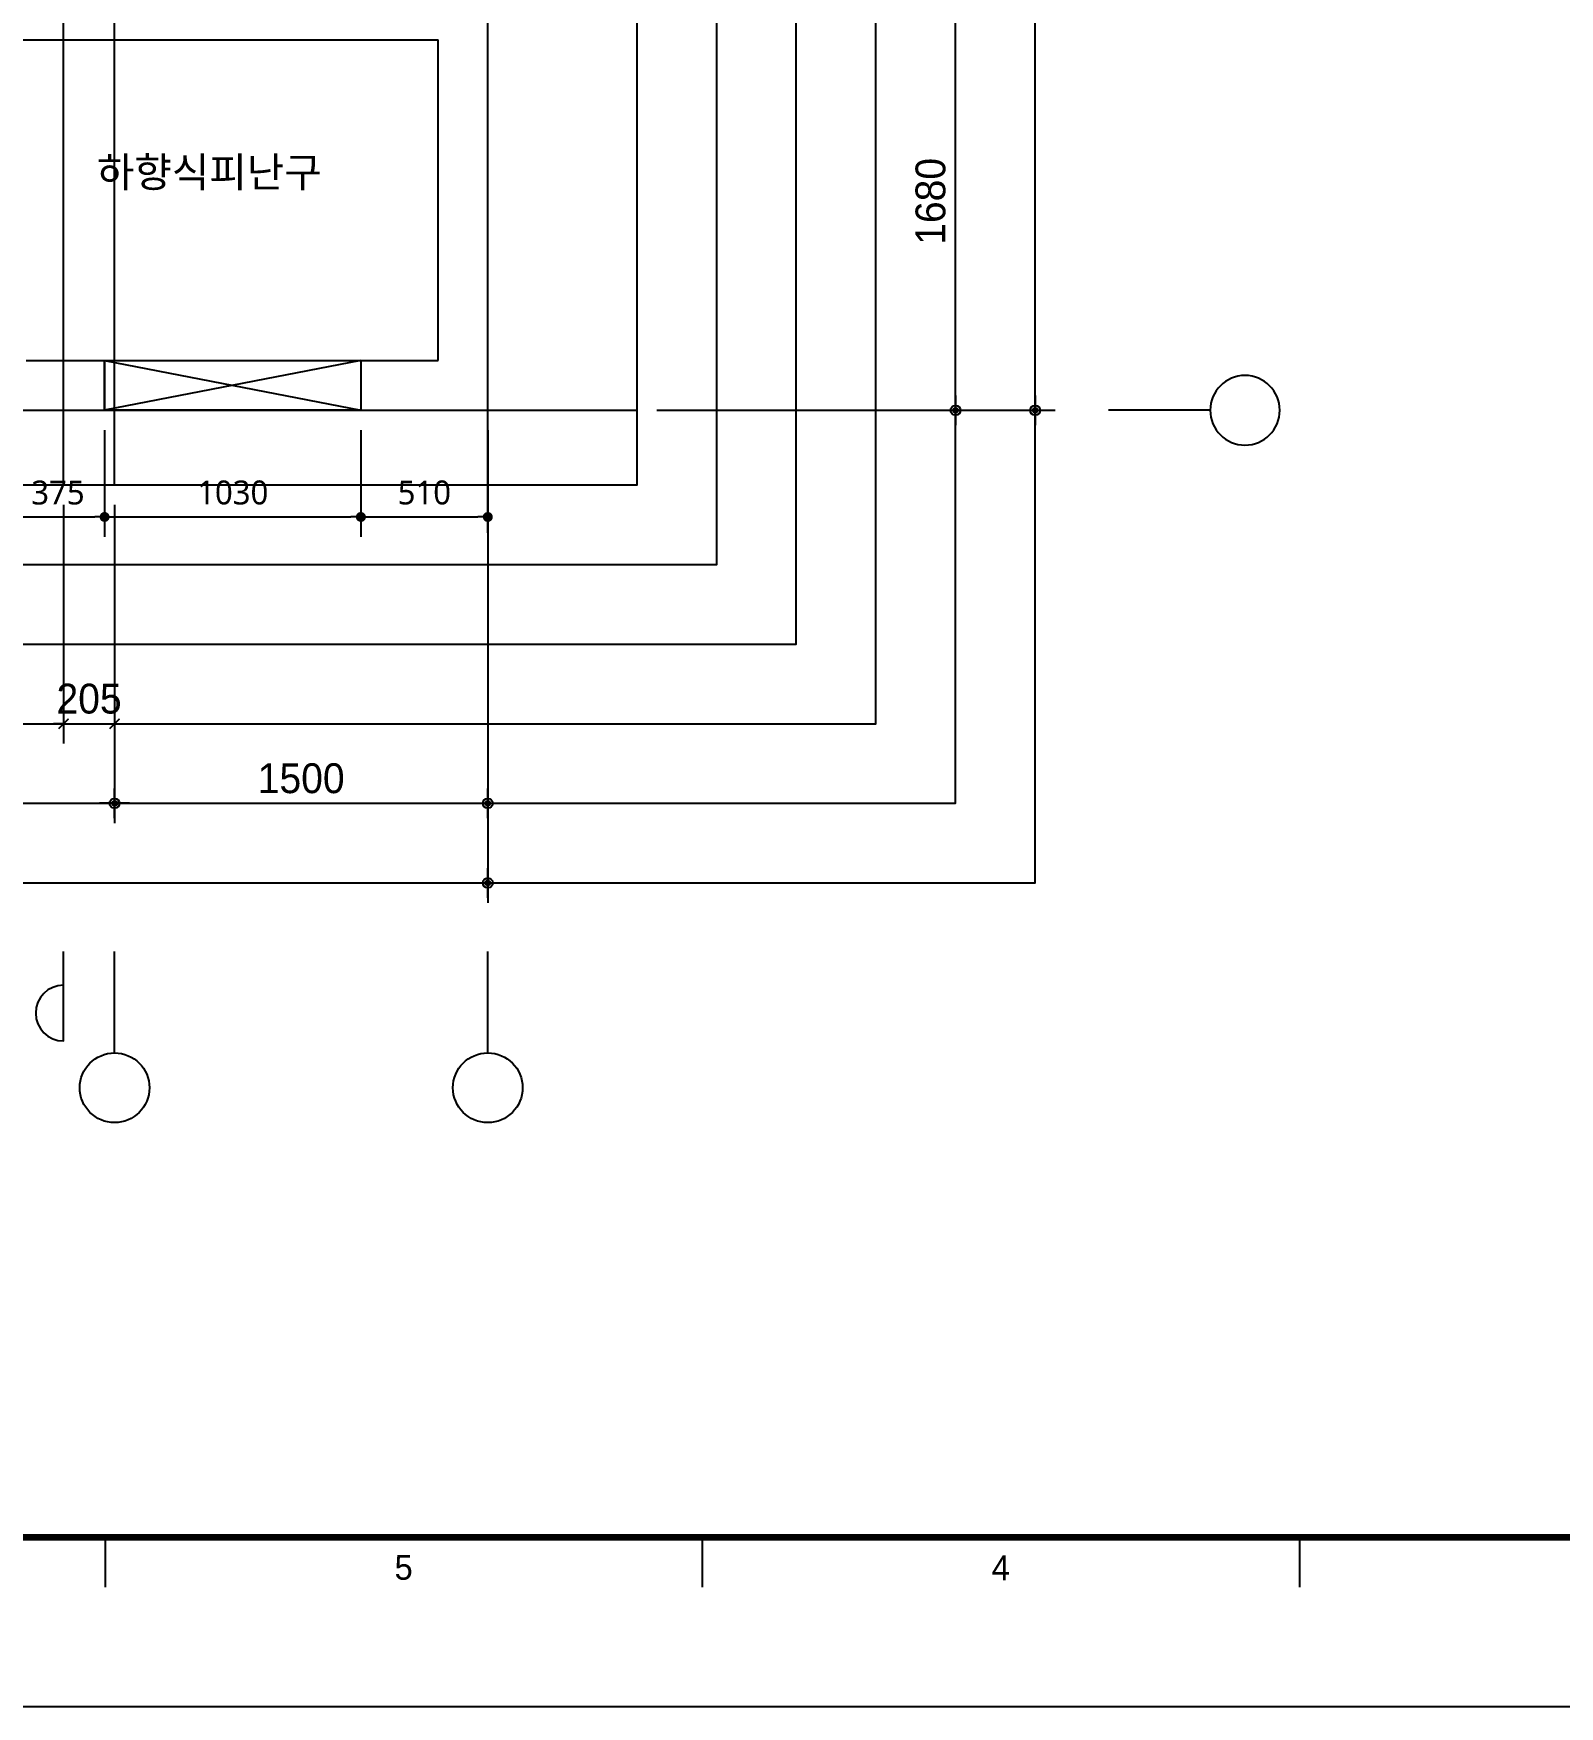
# Model space of a CAD drawing. Header units: millimetres. Extents: x 0 to 92204, y -190080 to 23760.
# Drawn here: x 21352 to 27486, y -71280 to -64554 of the extents above; entities that cross this region are included whole.
import ezdxf
from ezdxf.enums import TextEntityAlignment as Align

# ---------------------------------------------------------------- set-up
doc = ezdxf.new("R2010")
doc.units = ezdxf.units.MM
doc.header["$LTSCALE"] = 100
doc.linetypes.add('AUDIT_D_220706163347-0', pattern=[0])
doc.linetypes.add('CEN', pattern=[62, 60, -1, 0, -1])
doc.layers.get('defpoints').update_dxf_attribs({"color": 139})
for name, color, linetype in [('A-치수', 7, 'AUDIT_D_220706163347-0'), ('AA-BORD-FORM', 7, 'Continuous'), ('AA-BORD-TEXT', 3, 'Continuous'), ('AA-XXXX-DIMS', 7, 'Continuous'), ('CEN_CON', 1, 'CEN'), ('CEN_WALL', 12, 'CEN'), ('CONC', 2, 'Continuous'), ('DIM', 7, 'AUDIT_D_220706163347-0'), ('ELE3_CON', 7, 'Continuous'), ('MC', 135, 'Continuous'), ('실명', 3, 'AUDIT_D_220706163347-0'), ('창호-open', 4, 'Continuous')]:
    doc.layers.add(name, color=color, linetype=linetype)
doc.styles.add('HAUD01', font='Dotum.ttf')
doc.styles.add('맑은 고딕', font='malgun.ttf')
doc.styles.add('맑은고딕', font='malgun.ttf', dxfattribs={"width": 0.9})
doc.dimstyles.new('DIM_40', dxfattribs={"dimscale": 40, "dimtxt": 3, "dimasz": 1, "dimexe": 2, "dimexo": 2, "dimgap": 1, "dimtad": 1, "dimdec": 0, "dimzin": 0, "dimdsep": 46, "dimtxsty": '맑은고딕', "dimblk1": 'DIMDOT', "dimblk2": 'DIMDOT', "dimsah": 1, "dimcen": 0.09, "dimdle": 2, "dimclrd": 7, "dimclre": 7, "dimclrt": 3, "dimadec": 0, "dimazin": 0, "dimtfac": 1, "dimtdec": 0, "dimtix": 1, "dimtmove": 2, "dimatfit": 3, "dimldrblk": 'DIMDOT', "dimfxl": 2, "dimtolj": 1, "dimtzin": 0, "dimarcsym": 0})
doc.dimstyles.new('MCDIM_40', dxfattribs={"dimscale": 40, "dimtxt": 3, "dimasz": 1, "dimexe": 2, "dimexo": 2, "dimgap": 1, "dimtad": 1, "dimdec": 0, "dimzin": 0, "dimdsep": 46, "dimtxsty": '맑은고딕', "dimblk1": 'ARCHTICK', "dimblk2": 'ARCHTICK', "dimsah": 1, "dimcen": 0.09, "dimdle": 2, "dimclrd": 7, "dimclre": 7, "dimclrt": 3, "dimadec": 0, "dimazin": 0, "dimtfac": 1, "dimtdec": 0, "dimtix": 1, "dimtmove": 2, "dimatfit": 3, "dimldrblk": 'ARCHTICK', "dimfxl": 1, "dimtolj": 1, "dimtzin": 0, "dimarcsym": 0})
doc.dimstyles.new('NDIM40-in', dxfattribs={"dimscale": 40, "dimtxt": 2.4, "dimasz": 1, "dimexe": 2, "dimexo": 2, "dimgap": 1.2, "dimtad": 1, "dimdec": 0, "dimrnd": 0.25, "dimzin": 0, "dimdsep": 46, "dimtxsty": '맑은 고딕', "dimblk": 'DOT', "dimcen": 5, "dimclrd": 256, "dimclre": 256, "dimclrt": 3, "dimadec": 0, "dimazin": 0, "dimtfac": 1, "dimtdec": 0, "dimtix": 1, "dimtmove": 2, "dimatfit": 1, "dimldrblk": 'DIMDOT', "dimfxl": 0, "dimtolj": 1, "dimtzin": 0, "dimarcsym": 0})

# ---------------------------------------------------------------- blocks, each defined once
blk = doc.blocks.new('U-84B(기본)', base_point=(204212.1, -50484.6))
at = {"layer": 'CEN_CON'}
for p, q in [((219112.1, -50977.8), (219112.1, -38454.6)), ((204212.1, -50484.6), (219712.1, -50484.6))]:
    blk.add_line(p, q, dxfattribs=at)
at = {"layer": 'CEN_WALL'}
blk.add_line((217612.1, -50784.6), (217612.1, -44504.6), dxfattribs=at)
at = {"layer": 'CONC'}
for p, q in [((219112.1, -50484.6), (219112.1, -47854.6)), ((217137.1, -48994.6), (218912.1, -48994.6)), ((218912.1, -50284.6), (218912.1, -48994.6)), ((217257.1, -50284.6), (217572.1, -50284.6)), ((217572.1, -50284.6), (217572.1, -50484.6)), ((218602.1, -50284.6), (218912.1, -50284.6)), ((218602.1, -50284.6), (218602.1, -50484.6)), ((217137.1, -50484.6), (217572.1, -50484.6)), ((218602.1, -50484.6), (219112.1, -50484.6))]:
    blk.add_line(p, q, dxfattribs=at)
at = {"layer": 'ELE3_CON'}
for p, q in [((217572.1, -50284.6), (218602.1, -50284.6)), ((217572.1, -50484.6), (218602.1, -50484.6))]:
    blk.add_line(p, q, dxfattribs=at)
at = {"layer": 'MC'}
blk.add_line((217407.1, -50784.6), (217407.1, -44504.6), dxfattribs=at)
blk = doc.blocks.new('중심')
at = {"layer": 'DIM'}
blk.add_line((-350, 0), (0, 0), dxfattribs=at)
blk.add_circle((-470, 0), 120, dxfattribs=at)
blk = doc.blocks.new('DIMDOT')
at = {"layer": 'AA-XXXX-DIMS'}
for p, q in [((-1.5, 0), (1.5, 0)), ((0, -1.5), (0, 1.5))]:
    blk.add_line(p, q, dxfattribs=at)
for radius in [0.5, 0.25]:
    blk.add_circle((0, 0), radius, dxfattribs=at)
blk = doc.blocks.new('*D2767')
at = {"layer": 'defpoints', "color": 0, "transparency": 16777216}
for p in [(23778.2, -77979), (25378.2, -77979), (23778.2, -89829)]:
    blk.add_point(p, dxfattribs=at)
at = {"layer": 'DIM', "color": 7, "lineweight": -2, "transparency": 16777216}
for p, q in [((23858.2, -77979), (25458.2, -77979)), ((25378.2, -89789), (25378.2, -78019)), ((23858.2, -89829), (25458.2, -89829))]:
    blk.add_line(p, q, dxfattribs=at)
at = {"layer": 'DIM', "color": 7, "lineweight": -2, "transparency": 16777216, "xscale": 40, "yscale": 40, "zscale": 40}
for p, rotation in [((25378.2, -77979), 90), ((25378.2, -89829), 270)]:
    blk.add_blockref('DIMDOT', p, dxfattribs=dict(at, rotation=rotation))
at = {"layer": 'DIM', "color": 3, "transparency": 16777216, "insert": (25278.1, -83904), "char_height": 120, "attachment_point": 5, "rotation": 90, "style": 'HAUD01'}
blk.add_mtext('\\A1;11850', dxfattribs=at)
blk = doc.blocks.new('*D2768')
at = {"layer": 'defpoints', "color": 0, "transparency": 16777216}
for p in [(23778.2, -88149), (25058.2, -88149), (23778.2, -89829)]:
    blk.add_point(p, dxfattribs=at)
at = {"layer": 'DIM', "color": 7, "lineweight": -2, "transparency": 16777216}
for p, q in [((23858.2, -88149), (25138.2, -88149)), ((25058.2, -89789), (25058.2, -88189)), ((23858.2, -89829), (25138.2, -89829))]:
    blk.add_line(p, q, dxfattribs=at)
at = {"layer": 'DIM', "color": 7, "lineweight": -2, "transparency": 16777216, "xscale": 40, "yscale": 40, "zscale": 40}
for p, rotation in [((25058.2, -88149), 90), ((25058.2, -89829), 270)]:
    blk.add_blockref('DIMDOT', p, dxfattribs=dict(at, rotation=rotation))
at = {"layer": 'DIM', "color": 3, "transparency": 16777216, "insert": (24958.1, -88989), "char_height": 120, "attachment_point": 5, "rotation": 90, "style": 'HAUD01'}
blk.add_mtext('\\A1;1680', dxfattribs=at)
blk = doc.blocks.new('*D2776')
at = {"layer": 'defpoints', "color": 0, "transparency": 16777216}
for p in [(8278.2, -90129), (23178.2, -90129), (23178.2, -91729)]:
    blk.add_point(p, dxfattribs=at)
at = {"layer": 'DIM', "color": 7, "lineweight": -2, "transparency": 16777216}
for p, q in [((8278.2, -90209), (8278.2, -91809)), ((23178.2, -90209), (23178.2, -91809)), ((8318.2, -91729), (23138.2, -91729))]:
    blk.add_line(p, q, dxfattribs=at)
at = {"layer": 'DIM', "color": 7, "lineweight": -2, "transparency": 16777216, "xscale": 40, "yscale": 40, "zscale": 40, "rotation": 180}
blk.add_blockref('DIMDOT', (8278.2, -91729), dxfattribs=at)
at = {"layer": 'DIM', "color": 7, "lineweight": -2, "transparency": 16777216, "xscale": 40, "yscale": 40, "zscale": 40}
blk.add_blockref('DIMDOT', (23178.2, -91729), dxfattribs=at)
at = {"layer": 'DIM', "color": 3, "transparency": 16777216, "insert": (15728.2, -91628.9), "char_height": 120, "attachment_point": 5, "style": 'HAUD01'}
blk.add_mtext('\\A1;14900', dxfattribs=at)
blk = doc.blocks.new('*D2780')
at = {"layer": 'defpoints', "color": 0, "transparency": 16777216}
for p in [(19063.2, -90129), (21678.2, -90129), (21678.2, -91409)]:
    blk.add_point(p, dxfattribs=at)
at = {"layer": 'DIM', "color": 7, "lineweight": -2, "transparency": 16777216}
for p, q in [((19063.2, -90209), (19063.2, -91489)), ((21678.2, -90209), (21678.2, -91489)), ((19103.2, -91409), (21638.2, -91409))]:
    blk.add_line(p, q, dxfattribs=at)
at = {"layer": 'DIM', "color": 7, "lineweight": -2, "transparency": 16777216, "xscale": 40, "yscale": 40, "zscale": 40, "rotation": 180}
blk.add_blockref('DIMDOT', (19063.2, -91409), dxfattribs=at)
at = {"layer": 'DIM', "color": 7, "lineweight": -2, "transparency": 16777216, "xscale": 40, "yscale": 40, "zscale": 40}
blk.add_blockref('DIMDOT', (21678.2, -91409), dxfattribs=at)
at = {"layer": 'DIM', "color": 3, "transparency": 16777216, "insert": (20370.7, -91308.9), "char_height": 120, "attachment_point": 5, "style": 'HAUD01'}
blk.add_mtext('\\A1;2615', dxfattribs=at)
blk = doc.blocks.new('_ArchTick')
at = {"color": 0, "linetype": 'ByBlock', "const_width": 0.15}
blk.add_lwpolyline([(-0.5, -0.5), (0.5, 0.5)], dxfattribs=at)
blk = doc.blocks.new('*D2791')
at = {"layer": 'defpoints', "color": 0, "transparency": 16777216}
for p in [(19173.2, -90129), (21473.2, -90129), (21473.2, -91089)]:
    blk.add_point(p, dxfattribs=at)
at = {"layer": 'DIM', "color": 7, "lineweight": -2, "transparency": 16777216}
for p, q in [((19173.2, -90209), (19173.2, -91169)), ((21473.2, -90209), (21473.2, -91169)), ((19093.2, -91089), (21553.2, -91089))]:
    blk.add_line(p, q, dxfattribs=at)
at = {"layer": 'DIM', "color": 7, "lineweight": -2, "transparency": 16777216, "xscale": 40, "yscale": 40, "zscale": 40, "rotation": 180}
blk.add_blockref('_ArchTick', (19173.2, -91089), dxfattribs=at)
at = {"layer": 'DIM', "color": 7, "lineweight": -2, "transparency": 16777216, "xscale": 40, "yscale": 40, "zscale": 40}
blk.add_blockref('_ArchTick', (21473.2, -91089), dxfattribs=at)
at = {"layer": 'DIM', "color": 3, "transparency": 16777216, "insert": (20323.2, -90988.9), "char_height": 120, "attachment_point": 5, "style": 'HAUD01'}
blk.add_mtext('\\A1;2300', dxfattribs=at)
blk = doc.blocks.new('*D2792')
at = {"layer": 'defpoints', "color": 0, "transparency": 16777216}
for p in [(21473.2, -90129), (21678.2, -90129), (21678.2, -91089)]:
    blk.add_point(p, dxfattribs=at)
at = {"layer": 'DIM', "color": 7, "lineweight": -2, "transparency": 16777216}
for p, q in [((21473.2, -90209), (21473.2, -91169)), ((21678.2, -90209), (21678.2, -91169)), ((21473.2, -91089), (21433.2, -91089)), ((21473.2, -91089), (21678.2, -91089)), ((21678.2, -91089), (21718.2, -91089))]:
    blk.add_line(p, q, dxfattribs=at)
at = {"layer": 'DIM', "color": 7, "lineweight": -2, "transparency": 16777216, "xscale": 40, "yscale": 40, "zscale": 40}
blk.add_blockref('_ArchTick', (21473.2, -91089), dxfattribs=at)
at = {"layer": 'DIM', "color": 7, "lineweight": -2, "transparency": 16777216, "xscale": 40, "yscale": 40, "zscale": 40, "rotation": 180}
blk.add_blockref('_ArchTick', (21678.2, -91089), dxfattribs=at)
at = {"layer": 'DIM', "color": 3, "transparency": 16777216, "insert": (21575.7, -90988.9), "char_height": 120, "attachment_point": 5, "style": 'HAUD01'}
blk.add_mtext('\\A1;205', dxfattribs=at)
blk = doc.blocks.new('*D2793')
at = {"layer": 'defpoints', "color": 0, "transparency": 16777216}
for p in [(21678.2, -90129), (23178.2, -90129), (23178.2, -91409)]:
    blk.add_point(p, dxfattribs=at)
at = {"layer": 'DIM', "color": 7, "lineweight": -2, "transparency": 16777216}
for p, q in [((21678.2, -90209), (21678.2, -91489)), ((23178.2, -90209), (23178.2, -91489)), ((21718.2, -91409), (23138.2, -91409))]:
    blk.add_line(p, q, dxfattribs=at)
at = {"layer": 'DIM', "color": 7, "lineweight": -2, "transparency": 16777216, "xscale": 40, "yscale": 40, "zscale": 40, "rotation": 180}
blk.add_blockref('DIMDOT', (21678.2, -91409), dxfattribs=at)
at = {"layer": 'DIM', "color": 7, "lineweight": -2, "transparency": 16777216, "xscale": 40, "yscale": 40, "zscale": 40}
blk.add_blockref('DIMDOT', (23178.2, -91409), dxfattribs=at)
at = {"layer": 'DIM', "color": 3, "transparency": 16777216, "insert": (22428.2, -91308.9), "char_height": 120, "attachment_point": 5, "style": 'HAUD01'}
blk.add_mtext('\\A1;1500', dxfattribs=at)
blk = doc.blocks.new('XR-FORM 청주월명')
at = {"layer": 'AA-BORD-FORM', "color": 2}
for p, q in [((541, 17), (541, 12)), ((601, 17), (601, 12)), ((661, 17), (661, 12))]:
    blk.add_line(p, q, dxfattribs=at)
at = {"layer": 'AA-BORD-FORM', "color": 1}
blk.add_lwpolyline([(0, 0), (841, 0), (841, 594), (0, 594)], close=True, dxfattribs=at)
at = {"layer": 'AA-BORD-FORM', "color": 2, "const_width": 0.682}
blk.add_lwpolyline([(21, 17), (21, 577), (821, 577), (821, 17)], close=True, dxfattribs=at)
at = {"layer": 'AA-BORD-TEXT', "color": 7, "style": 'HAUD01'}
for s, p in [('5', (571, 13.99)), ('4', (631, 13.95))]:
    blk.add_text(s, height=2.5, dxfattribs=at).set_placement(p, align=Align.MIDDLE_CENTER)
blk = doc.blocks.new('_Dot')
at = {"color": 0, "linetype": 'ByBlock', "lineweight": -2}
blk.add_line((-0.5, 0), (-1, 0), dxfattribs=at)
at = {"color": 0, "linetype": 'ByBlock', "const_width": 0.5}
blk.add_lwpolyline([(-0.25, 0, 1), (0.25, 0, 1)], format="xyb", close=True, dxfattribs=at)
blk = doc.blocks.new('*D635')
at = {"layer": 'defpoints', "color": 0, "transparency": 16777216}
for p in [(21263.2, -66069), (21638.2, -66069), (21638.2, -66497.8)]:
    blk.add_point(p, dxfattribs=at)
at = {"layer": 'DIM', "lineweight": -2, "transparency": 16777216}
for p, q in [((21263.2, -66149), (21263.2, -66577.8)), ((21638.2, -66149), (21638.2, -66577.8)), ((21303.2, -66497.8), (21598.2, -66497.8))]:
    blk.add_line(p, q, dxfattribs=at)
at = {"layer": 'DIM', "lineweight": -2, "transparency": 16777216, "xscale": 40, "yscale": 40, "zscale": 40, "rotation": 180}
blk.add_blockref('_Dot', (21263.2, -66497.8), dxfattribs=at)
at = {"layer": 'DIM', "lineweight": -2, "transparency": 16777216, "xscale": 40, "yscale": 40, "zscale": 40}
blk.add_blockref('_Dot', (21638.2, -66497.8), dxfattribs=at)
at = {"layer": 'DIM', "color": 3, "transparency": 16777216, "insert": (21450.7, -66400.2), "char_height": 96, "attachment_point": 5, "style": '맑은 고딕'}
blk.add_mtext('\\A1;375', dxfattribs=at)
blk = doc.blocks.new('*D636')
at = {"layer": 'defpoints', "color": 0, "transparency": 16777216}
for p in [(21638.2, -66069), (22668.2, -66069), (22668.2, -66497.8)]:
    blk.add_point(p, dxfattribs=at)
at = {"layer": 'DIM', "lineweight": -2, "transparency": 16777216}
for p, q in [((21638.2, -66149), (21638.2, -66577.8)), ((22668.2, -66149), (22668.2, -66577.8)), ((21678.2, -66497.8), (22628.2, -66497.8))]:
    blk.add_line(p, q, dxfattribs=at)
at = {"layer": 'DIM', "lineweight": -2, "transparency": 16777216, "xscale": 40, "yscale": 40, "zscale": 40, "rotation": 180}
blk.add_blockref('_Dot', (21638.2, -66497.8), dxfattribs=at)
at = {"layer": 'DIM', "lineweight": -2, "transparency": 16777216, "xscale": 40, "yscale": 40, "zscale": 40}
blk.add_blockref('_Dot', (22668.2, -66497.8), dxfattribs=at)
at = {"layer": 'DIM', "color": 3, "transparency": 16777216, "insert": (22153.2, -66399.9), "char_height": 96, "attachment_point": 5, "style": '맑은 고딕'}
blk.add_mtext('\\A1;1030', dxfattribs=at)
blk = doc.blocks.new('*D637')
at = {"layer": 'defpoints', "color": 0, "transparency": 16777216}
for p in [(22668.2, -66069), (23178.2, -66069), (23178.2, -66497.8)]:
    blk.add_point(p, dxfattribs=at)
at = {"layer": 'DIM', "lineweight": -2, "transparency": 16777216}
for p, q in [((22668.2, -66149), (22668.2, -66577.8)), ((23178.2, -66149), (23178.2, -66577.8)), ((22708.2, -66497.8), (23138.2, -66497.8))]:
    blk.add_line(p, q, dxfattribs=at)
at = {"layer": 'DIM', "lineweight": -2, "transparency": 16777216, "xscale": 40, "yscale": 40, "zscale": 40, "rotation": 180}
blk.add_blockref('_Dot', (22668.2, -66497.8), dxfattribs=at)
at = {"layer": 'DIM', "lineweight": -2, "transparency": 16777216, "xscale": 40, "yscale": 40, "zscale": 40}
blk.add_blockref('_Dot', (23178.2, -66497.8), dxfattribs=at)
at = {"layer": 'DIM', "color": 3, "transparency": 16777216, "insert": (22923.2, -66399.9), "char_height": 96, "attachment_point": 5, "style": '맑은 고딕'}
blk.add_mtext('\\A1;510', dxfattribs=at)
blk = doc.blocks.new('DIM-1108')
at = {"layer": 'DIM'}
blk.add_lwpolyline([(21473.2, -92140.1, 1), (21473.2, -92364.1), (21473.2, -92004.1)], format="xyb", dxfattribs=at)
at = {"layer": 'A-치수', "xscale": -1.166666666666666, "yscale": 1.166666666666666, "zscale": 1.166666666666666}
blk.add_blockref('중심', (25673.2, -89829), dxfattribs=at)
at = {"layer": 'A-치수', "xscale": 1.166666666666675, "yscale": 1.166666666666675, "zscale": 1.166666666666675, "rotation": 90}
for p in [(21678.2, -92004.1), (23178.2, -92004.1)]:
    blk.add_blockref('중심', p, dxfattribs=at)
at = {"layer": 'DIM'}
for base, p1, p2, angle, dimstyle, override, picture, middle in [((25378.2, -77979), (23778.2, -89829), (23778.2, -77979), 270, 'DIM_40', {"dimscale": 40, "dimtxsty": 'HAUD01'}, '*D2767', (25278.1, -83904)), ((25058.2, -88149), (23778.2, -89829), (23778.2, -88149), 270, 'DIM_40', {"dimscale": 40, "dimtxsty": 'HAUD01'}, '*D2768', (24958.1, -88989)), ((23178.2, -91729), (8278.2, -90129), (23178.2, -90129), 180, 'DIM_40', {"dimscale": 40, "dimtxsty": 'HAUD01'}, '*D2776', (15728.2, -91628.9)), ((21678.2, -91409), (19063.2, -90129), (21678.2, -90129), 180, 'DIM_40', {"dimscale": 40, "dimtxsty": 'HAUD01'}, '*D2780', (20370.7, -91308.9)), ((21473.2, -91089), (19173.2, -90129), (21473.2, -90129), 180, 'MCDIM_40', {"dimtxsty": 'HAUD01'}, '*D2791', (20323.2, -90988.9)), ((21678.2, -91089), (21473.2, -90129), (21678.2, -90129), 180, 'MCDIM_40', {"dimtxsty": 'HAUD01'}, '*D2792', (21575.7, -90988.9)), ((23178.2, -91409), (21678.2, -90129), (23178.2, -90129), 180, 'DIM_40', {"dimtxsty": 'HAUD01'}, '*D2793', (22428.2, -91308.9))]:
    dim = blk.add_linear_dim(base=base, p1=p1, p2=p2, angle=angle, dimstyle=dimstyle, override=override, dxfattribs=at)
    dim.commit()
    dim.dimension.update_dxf_attribs({"geometry": picture, "text_midpoint": middle})

msp = doc.modelspace()

# ---------------------------------------------------------------- linework, layer by layer
at = {"layer": 'defpoints'}
for points in [[(5529.7, -51269.2), (5529.7, -67969), (25378.2, -67969), (25378.2, -51269.2)], [(5849.7, -51589.2), (5849.7, -67649), (25058.2, -67649), (25058.2, -51589.2)], [(6169.7, -51909.2), (6169.7, -67329), (24738.2, -67329), (24738.2, -51909.2)], [(6489.7, -52229.2), (6489.7, -67009), (24418.2, -67009), (24418.2, -52229.2)], [(6809.7, -52549.2), (6809.7, -66689), (24098.2, -66689), (24098.2, -52549.2)], [(7129.7, -52869.2), (7129.7, -66369), (23778.2, -66369), (23778.2, -52869.2)]]:
    msp.add_lwpolyline(points, close=True, dxfattribs=at)
at = {"layer": '창호-open'}
for p, q in [((22668.2, -65869), (21638.2, -66069)), ((21638.2, -65869), (22668.2, -66069))]:
    msp.add_line(p, q, dxfattribs=at)
msp.add_lwpolyline([(21638.2, -65869), (22668.2, -65869), (22668.2, -66069), (21638.2, -66069)], close=True, dxfattribs=at)

# ---------------------------------------------------------------- block references
for name, p in [('DIM-1108', (0, 23760)), ('U-84B(기본)', (8278.2, -66069))]:
    msp.add_blockref(name, p)
at = {"xscale": 40, "yscale": 40, "zscale": 40}
msp.add_blockref('XR-FORM 청주월명', (0, -71280), dxfattribs=at)

# ---------------------------------------------------------------- texts
at = {"layer": '실명', "style": 'HAUD01'}
msp.add_text('하향식피난구', height=120, dxfattribs=at).set_placement((22058.8, -65109.9), align=Align.MIDDLE)

# ---------------------------------------------------------------- dimensions: what is measured, and where the dimension line sits
at = {"layer": 'DIM'}
for base, p1, p2, picture, middle in [((21638.2, -66497.8), (21263.2, -66069), (21638.2, -66069), '*D635', (21450.7, -66400.2)), ((22668.2, -66497.8), (21638.2, -66069), (22668.2, -66069), '*D636', (22153.2, -66399.9)), ((23178.2, -66497.8), (22668.2, -66069), (23178.2, -66069), '*D637', (22923.2, -66399.9))]:
    dim = msp.add_linear_dim(base=base, p1=p1, p2=p2, angle=180, dimstyle='NDIM40-in', override={"dimscale": 40}, dxfattribs=at)
    dim.commit()
    dim.dimension.update_dxf_attribs({"geometry": picture, "text_midpoint": middle})

doc.saveas('drawing.dxf')
